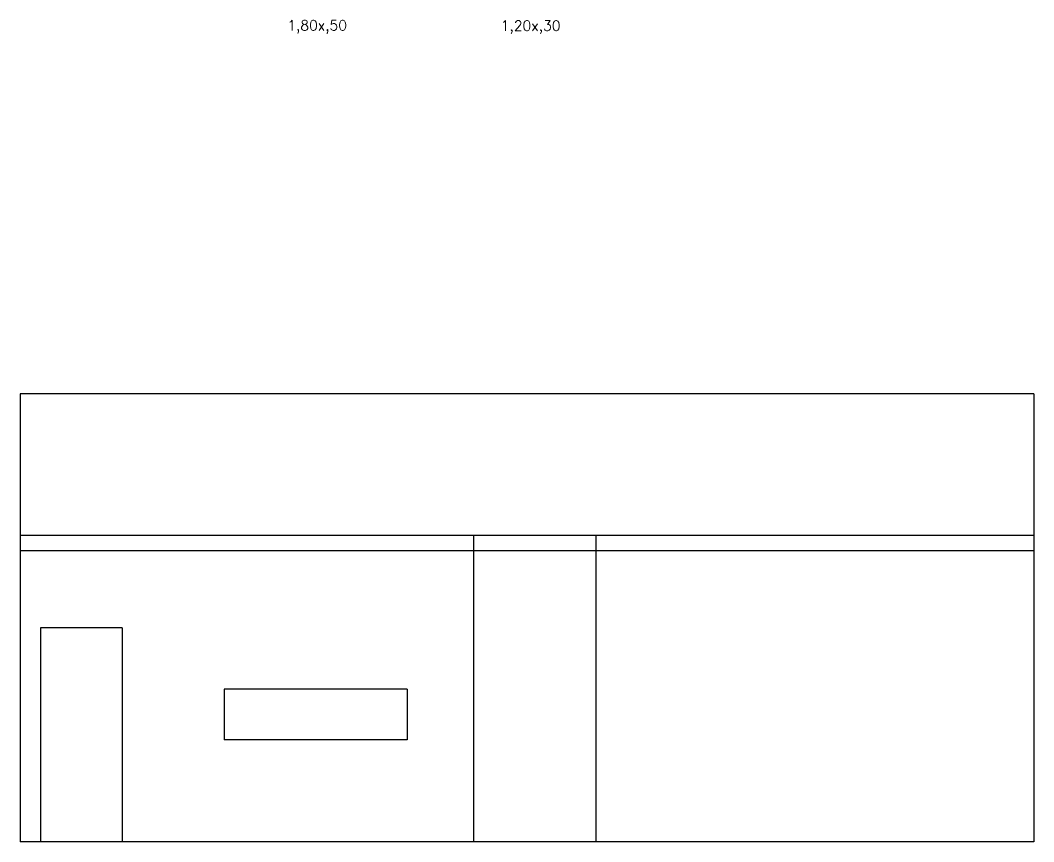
# Model space of a CAD drawing. Header units: metres. Extents: x 433 to 682, y 535 to 584.
# Drawn here: x 462.42 to 472.37, y 562.91 to 570.97 of the extents above; entities that cross this region are included whole.
import ezdxf

# ---------------------------------------------------------------- set-up
doc = ezdxf.new("R2010")
doc.units = ezdxf.units.M
for name, color, linetype in [('ARQ-PISO', 8, 'Continuous'), ('ARQ-TEXTO2', 2, 'Continuous'), ('ARQ_ALVENARIA', 4, 'Continuous')]:
    doc.layers.add(name, color=color, linetype=linetype)
doc.styles.add('ROMANS', font='romans.shx')

msp = doc.modelspace()

# ---------------------------------------------------------------- linework, layer by layer
at = {"layer": 'ARQ-PISO'}
for p, q in [((472.3725, 567.3039), (462.4225, 567.3039)), ((472.3725, 565.9148), (462.4225, 565.9148)), ((472.3725, 565.762), (462.4225, 565.762)), ((463.4225, 565.0058), (462.6225, 565.0058)), ((466.2225, 564.4058), (464.4227, 564.4058)), ((466.2225, 563.9058), (464.4227, 563.9058)), ((472.3725, 562.9058), (462.4225, 562.9058))]:
    msp.add_line(p, q, dxfattribs=at)
at = {"layer": 'ARQ_ALVENARIA'}
for p, q in [((462.4225, 567.3039), (462.4225, 562.9058)), ((472.3725, 567.3039), (472.3725, 562.9058)), ((466.8725, 565.9148), (466.8725, 562.9058)), ((468.0725, 565.9148), (468.0725, 562.9058)), ((462.6225, 565.0058), (462.6225, 562.9058)), ((463.4225, 565.0058), (463.4225, 562.9058)), ((464.4227, 564.4058), (464.4227, 563.9058)), ((466.2225, 564.4058), (466.2225, 563.9058))]:
    msp.add_line(p, q, dxfattribs=at)

# ---------------------------------------------------------------- texts
at = {"layer": 'ARQ-TEXTO2', "char_height": 0.1, "width": 0.965633, "attachment_point": 3, "style": 'ROMANS'}
for s, insert in [('1,80x,50', (465.6304, 570.9736)), ('1,20x,30', (467.7269, 570.9709))]:
    msp.add_mtext(s, dxfattribs=dict(at, insert=insert))

doc.saveas('drawing.dxf')
